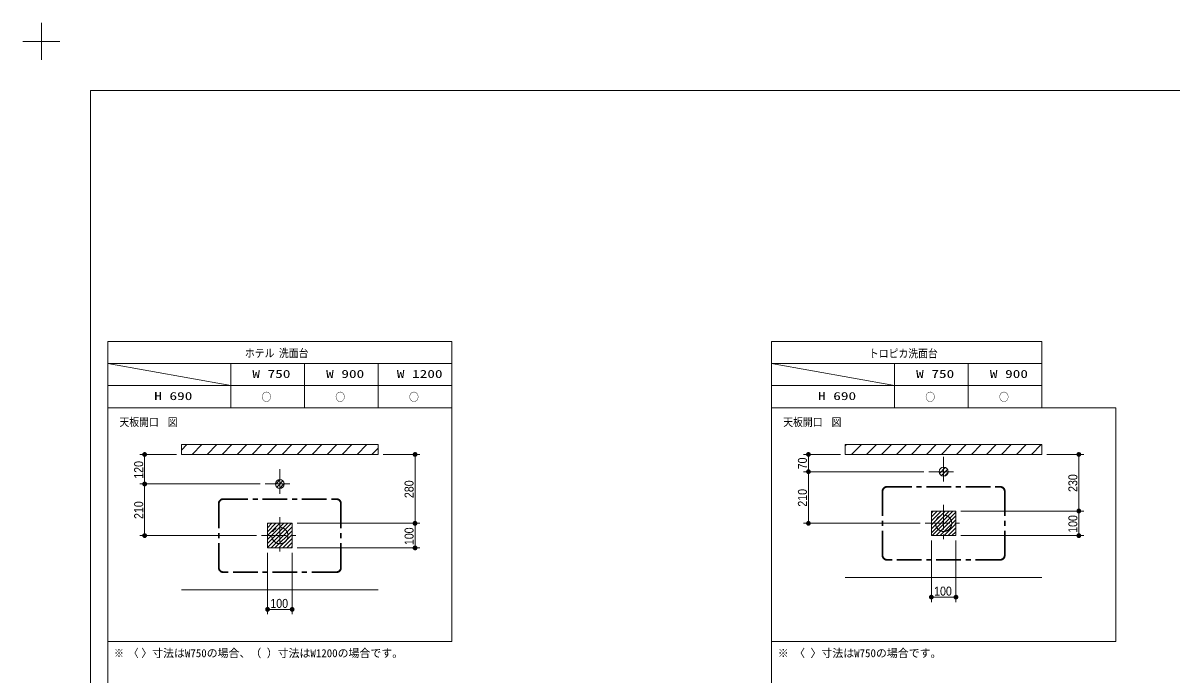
# Model space of a CAD drawing. Units: millimetres, scale not verified. Extents: x -6062 to 6062, y -3045 to 3045.
# Drawn here: x -6062 to -1392, y 397 to 3045 of the extents above; entities that cross this region are included whole.
import ezdxf
from ezdxf.enums import TextEntityAlignment as Align

# ---------------------------------------------------------------- set-up
doc = ezdxf.new("R2010")
doc.units = ezdxf.units.MM
doc.header["$LTSCALE"] = 20
doc.linetypes.add('CHAIN1', pattern=[8, 5, -1, 1, -1])
for name, color, linetype, lineweight in [('0-0_1図面枠', 7, 'Continuous', 9), ('0-1_2寸法-1', 7, 'Continuous', 9), ('0-2_0', 7, 'Continuous', 9), ('0-6_3一般', 7, 'Continuous', 9)]:
    doc.layers.add(name, color=color, linetype=linetype, lineweight=lineweight)
doc.styles.add('ＭＳ ゴシック', font='')
doc.styles.add('ＭＳ Ｐゴシック', font='')
doc.styles.get('ＭＳ ゴシック').set_extended_font_data('MS Gothic')
doc.styles.get('ＭＳ Ｐゴシック').set_extended_font_data('MS PGothic')

# ---------------------------------------------------------------- blocks, each defined once
blk = doc.blocks.new('グループ')
at = {"layer": '0-0_1図面枠'}
for p, q in [((-84000, 57900), (-84000, 60900)), ((-85500, 59400), (-82500, 59400))]:
    blk.add_line(p, q, dxfattribs=at)
blk = doc.blocks.new('グループ-2')
at = {"layer": '0-0_1図面枠'}
blk.add_lwpolyline([(-80000, 55400), (80000, 55400), (80000, -55400), (-80000, -55400)], close=True, dxfattribs=at)
blk = doc.blocks.new('図面枠')
at = {"layer": '0-0_1図面枠'}
for name in ['グループ', 'グループ-2']:
    blk.add_blockref(name, (0, 0), dxfattribs=at)
blk = doc.blocks.new('_Dot')
at = {"layer": '0-2_0'}
for p, q in [((-10, 0), (-20, 0)), ((9.78, 2), (-9.78, 2)), ((7.99, 6), (-7.99, 6)), ((9.16, -3.98), (-9.16, -3.98)), ((6, -7.98), (-6, -7.98))]:
    blk.add_line(p, q, dxfattribs=at)
for points in [[(10, 0), (9.92, 1.25), (9.69, 2.49), (9.3, 3.68), (8.76, 4.82), (8.09, 5.88), (7.29, 6.85), (6.37, 7.71), (5.36, 8.44), (4.26, 9.05), (3.09, 9.51), (1.87, 9.82), (0.63, 9.98), (-0.63, 9.98), (-1.87, 9.82), (-3.09, 9.51), (-4.26, 9.05), (-5.36, 8.44), (-6.37, 7.71), (-7.29, 6.85), (-8.09, 5.88), (-8.76, 4.82), (-9.3, 3.68), (-9.69, 2.49), (-9.92, 1.25), (-10, 0), (0, 0)], [(-10, 0), (-9.92, -1.25), (-9.69, -2.49), (-9.3, -3.68), (-8.76, -4.82), (-8.09, -5.88), (-7.29, -6.85), (-6.37, -7.71), (-5.36, -8.44), (-4.26, -9.05), (-3.09, -9.51), (-1.87, -9.82), (-0.63, -9.98), (0.63, -9.98), (1.87, -9.82), (3.09, -9.51), (4.26, -9.05), (5.36, -8.44), (6.37, -7.71), (7.29, -6.85), (8.09, -5.88), (8.76, -4.82), (9.3, -3.68), (9.69, -2.49), (9.92, -1.25), (10, 0), (0, 0)]]:
    blk.add_lwpolyline(points, close=True, dxfattribs=at)

msp = doc.modelspace()

# ---------------------------------------------------------------- linework, layer by layer
at = {"layer": '0-0_1図面枠'}
for p, q in [((-5717.5, 1750), (-5717.5, -2420)), ((-3017.5, 1750), (-3017.5, -2420)), ((-4317.5, 1660), (-5717.5, 1660)), ((-5717.5, 1660), (-5217.5, 1570)), ((-5217.5, 1480), (-5217.5, 1660)), ((-4917.5, 1480), (-4917.5, 1660)), ((-4617.5, 1480), (-4617.5, 1660)), ((-1917.5, 1660), (-3017.5, 1660)), ((-3017.5, 1660), (-2517.5, 1570)), ((-2517.5, 1480), (-2517.5, 1660)), ((-2217.5, 1480), (-2217.5, 1660)), ((-5717.5, 1570), (-4317.5, 1570)), ((-3017.5, 1570), (-1917.5, 1570))]:
    msp.add_line(p, q, dxfattribs=at)
for points in [[(-5717.5, 1750), (-4317.5, 1750), (-4317.5, 1480), (-5717.5, 1480)], [(-3017.5, 1750), (-1917.5, 1750), (-1917.5, 1480), (-3017.5, 1480)], [(-5717.5, 1480), (-4317.5, 1480), (-4317.5, 530), (-5717.5, 530)], [(-3017.5, 1480), (-1617.5, 1480), (-1617.5, 530), (-3017.5, 530)]]:
    msp.add_lwpolyline(points, close=True, dxfattribs=at)
at = {"layer": '0-1_2寸法-1'}
for p, q in [((-5437.5, 1290), (-5587.5, 1290)), ((-5567.5, 1185.01), (-5567.5, 1274.99)), ((-4597.5, 1290), (-4447.5, 1290)), ((-4467.5, 1274.99), (-4467.5, 1025.01)), ((-2737.5, 1290), (-2887.5, 1290)), ((-2867.5, 1235.01), (-2867.5, 1274.99)), ((-1897.5, 1290), (-1747.5, 1290)), ((-1767.5, 1274.99), (-1767.5, 1075.01)), ((-2397.5, 1220), (-2887.5, 1220)), ((-2397.5, 1220), (-2887.5, 1220)), ((-5097.5, 1170), (-5587.5, 1170)), ((-5097.5, 1170), (-5587.5, 1170)), ((-2867.5, 1204.99), (-2867.5, 1025.01)), ((-5567.5, 1154.99), (-5567.5, 975.01)), ((-2247.5, 1060), (-1747.5, 1060)), ((-2247.5, 1060), (-1747.5, 1060)), ((-1767.5, 975.01), (-1767.5, 1044.99)), ((-4947.5, 1010), (-4447.5, 1010)), ((-4947.5, 1010), (-4447.5, 1010)), ((-4467.5, 925.01), (-4467.5, 994.99)), ((-2412.5, 1010), (-2887.5, 1010)), ((-5112.5, 960), (-5587.5, 960)), ((-2367.5, 940), (-2367.5, 690)), ((-2267.5, 940), (-2267.5, 690)), ((-2247.5, 960), (-1747.5, 960)), ((-5067.5, 890), (-5067.5, 640)), ((-4967.5, 890), (-4967.5, 640)), ((-4947.5, 910), (-4447.5, 910)), ((-2282.51, 710), (-2352.49, 710)), ((-4982.51, 660), (-5052.49, 660))]:
    msp.add_line(p, q, dxfattribs=at)
at = {"layer": '0-6_3一般'}
for p, q in [((-5417.5, 1307.76), (-5395.26, 1330)), ((-5374.3, 1290), (-5334.3, 1330)), ((-5313.34, 1290), (-5273.34, 1330)), ((-5252.38, 1290), (-5212.38, 1330)), ((-5191.42, 1290), (-5151.42, 1330)), ((-5130.46, 1290), (-5090.46, 1330)), ((-5069.5, 1290), (-5029.5, 1330)), ((-5008.54, 1290), (-4968.54, 1330)), ((-4947.58, 1290), (-4907.58, 1330)), ((-4886.62, 1290), (-4846.62, 1330)), ((-4825.66, 1290), (-4785.66, 1330)), ((-4764.7, 1290), (-4724.7, 1330)), ((-4703.74, 1290), (-4663.74, 1330)), ((-4642.78, 1290), (-4617.5, 1315.28)), ((-2717.5, 1325.52), (-2713.02, 1330)), ((-2692.06, 1290), (-2652.06, 1330)), ((-2631.1, 1290), (-2591.1, 1330)), ((-2570.14, 1290), (-2530.14, 1330)), ((-2509.18, 1290), (-2469.18, 1330)), ((-2448.22, 1290), (-2408.22, 1330)), ((-2387.26, 1290), (-2347.26, 1330)), ((-2326.3, 1290), (-2286.3, 1330)), ((-2265.34, 1290), (-2225.34, 1330)), ((-2204.38, 1290), (-2164.38, 1330)), ((-2143.42, 1290), (-2103.42, 1330)), ((-2082.46, 1290), (-2042.46, 1330)), ((-2021.5, 1290), (-1981.5, 1330)), ((-1960.54, 1290), (-1920.54, 1330)), ((-5417.5, 1290), (-4617.5, 1290)), ((-2717.5, 1290), (-1917.5, 1290)), ((-2334.19, 1213.31), (-2310.81, 1236.69)), ((-2326.83, 1204.67), (-2302.17, 1229.33)), ((-2312.79, 1202.71), (-2300.21, 1215.29)), ((-5035.32, 1168.18), (-5015.68, 1187.82)), ((-5030.23, 1157.27), (-5004.77, 1182.73)), ((-5019.32, 1152.18), (-4999.68, 1171.82)), ((-2367.5, 1052), (-2359.5, 1060)), ((-2367.5, 1036), (-2343.5, 1060)), ((-2367.5, 1020), (-2327.5, 1060)), ((-2367.5, 1004), (-2311.5, 1060)), ((-2367.5, 988), (-2295.5, 1060)), ((-2367.5, 972), (-2279.5, 1060)), ((-2363.5, 960), (-2267.5, 1056)), ((-2347.5, 960), (-2267.5, 1040)), ((-5067.5, 1008), (-5065.5, 1010)), ((-5067.5, 992), (-5049.5, 1010)), ((-5067.5, 976), (-5033.5, 1010)), ((-5067.5, 960), (-5017.5, 1010)), ((-5067.5, 944), (-5001.5, 1010)), ((-5067.5, 928), (-4985.5, 1010)), ((-5067.5, 912), (-4969.5, 1010)), ((-5053.5, 910), (-4967.5, 996)), ((-2331.5, 960), (-2267.5, 1024)), ((-2315.5, 960), (-2267.5, 1008)), ((-2299.5, 960), (-2267.5, 992)), ((-5037.5, 910), (-4967.5, 980)), ((-5021.5, 910), (-4967.5, 964)), ((-5005.5, 910), (-4967.5, 948)), ((-2283.5, 960), (-2267.5, 976)), ((-4989.5, 910), (-4967.5, 932)), ((-4973.5, 910), (-4967.5, 916)), ((-2717.5, 790), (-1917.5, 790)), ((-5417.5, 740), (-4617.5, 740))]:
    msp.add_line(p, q, dxfattribs=at)
at = {"layer": '0-6_3一般', "linetype": 'CHAIN1'}
for p, q in [((-2317.5, 1280), (-2317.5, 1160)), ((-5017.5, 1230), (-5017.5, 1110)), ((-2377.5, 1220), (-2257.5, 1220)), ((-5077.5, 1170), (-4957.5, 1170)), ((-2567.5, 880), (-2567.5, 1140)), ((-2564.5, 880), (-2564.5, 1140)), ((-2547.5, 1160), (-2087.5, 1160)), ((-2547.5, 1157), (-2087.5, 1157)), ((-2070.5, 1140), (-2070.5, 880)), ((-2067.5, 1140), (-2067.5, 880)), ((-5267.5, 830), (-5267.5, 1090)), ((-5264.5, 830), (-5264.5, 1090)), ((-5247.5, 1110), (-4787.5, 1110)), ((-5247.5, 1107), (-4787.5, 1107)), ((-4770.5, 1090), (-4770.5, 830)), ((-4767.5, 1090), (-4767.5, 830)), ((-2317.5, 1085), (-2317.5, 935)), ((-5017.5, 1035), (-5017.5, 885)), ((-2392.5, 1010), (-2242.5, 1010)), ((-5092.5, 960), (-4942.5, 960)), ((-2087.5, 863), (-2547.5, 863)), ((-2087.5, 860), (-2547.5, 860)), ((-4787.5, 813), (-5247.5, 813)), ((-4787.5, 810), (-5247.5, 810))]:
    msp.add_line(p, q, dxfattribs=at)
at = {"layer": '0-6_3一般'}
for points in [[(-5417.5, 1330), (-4617.5, 1330), (-4617.5, 1290), (-5417.5, 1290)], [(-2717.5, 1330), (-1917.5, 1330), (-1917.5, 1290), (-2717.5, 1290)], [(-2367.5, 1060), (-2267.5, 1060), (-2267.5, 960), (-2367.5, 960)], [(-2367.5, 1060), (-2267.5, 1060), (-2267.5, 960), (-2367.5, 960)], [(-5067.5, 1010), (-4967.5, 1010), (-4967.5, 910), (-5067.5, 910)], [(-5067.5, 1010), (-4967.5, 1010), (-4967.5, 910), (-5067.5, 910)]]:
    msp.add_lwpolyline(points, close=True, dxfattribs=at)
for centre in [(-2317.5, 1220), (-2317.5, 1220), (-5017.5, 1170), (-5017.5, 1170)]:
    msp.add_circle(centre, 18, dxfattribs=at)
at = {"layer": '0-6_3一般', "linetype": 'CHAIN1'}
for centre in [(-2317.5, 1010), (-5017.5, 960)]:
    msp.add_circle(centre, 33, dxfattribs=at)
for centre, radius, start, end in [((-2547.5, 1140), 20, 90, 180), ((-2547.5, 1140), 17, 90, 180), ((-2087.5, 1140), 20, 0, 90), ((-2087.5, 1140), 17, 0, 90), ((-5247.5, 1090), 20, 90, 180), ((-5247.5, 1090), 17, 90, 180), ((-4787.5, 1090), 20, 0, 90), ((-4787.5, 1090), 17, 0, 90), ((-2547.5, 880), 20, 180, 270), ((-2547.5, 880), 17, 180, 270), ((-2087.5, 880), 20, 270, 0), ((-2087.5, 880), 17, 270, 0), ((-5247.5, 830), 20, 180, 270), ((-5247.5, 830), 17, 180, 270), ((-4787.5, 830), 20, 270, 0), ((-4787.5, 830), 17, 270, 0)]:
    msp.add_arc(centre, radius, start, end, dxfattribs=at)

# ---------------------------------------------------------------- block references
at = {"layer": '0-0_1図面枠', "xscale": 0.05, "yscale": 0.05}
msp.add_blockref('図面枠', (-1787.5, 0), dxfattribs=at)
at = {"layer": '0-1_2寸法-1', "xscale": 0.7503418, "yscale": 0.7503418}
for p, rotation in [((-5567.5, 1290), 90), ((-4467.5, 1290), 90), ((-2867.5, 1290), 90), ((-1767.5, 1290), 90), ((-2867.5, 1220), 270), ((-2867.5, 1220), 90), ((-5567.5, 1170), 270), ((-5567.5, 1170), 90), ((-1767.5, 1060), 270), ((-1767.5, 1060), 90), ((-4467.5, 1010), 270), ((-4467.5, 1010), 90), ((-2867.5, 1010), 270), ((-5567.5, 960), 270), ((-1767.5, 960), 270), ((-4467.5, 910), 270), ((-2367.5, 710), 180), ((-5067.5, 660), 180)]:
    msp.add_blockref('_Dot', p, dxfattribs=dict(at, rotation=rotation))
for p in [(-2267.5, 710), (-4967.5, 660)]:
    msp.add_blockref('_Dot', p, dxfattribs=at)

# ---------------------------------------------------------------- texts
at = {"layer": '0-0_1図面枠', "style": 'ＭＳ ゴシック'}
for s, width, p in [('ホテル', 0.9, (-5159.45, 1675.81)), ('洗面台', 0.9, (-5021.34, 1675.81)), ('トロピカ洗面台', 0.9, (-2621.09, 1674.66)), ('W 750', 1.4, (-5129.45, 1591.59)), ('W 900', 1.4, (-4829.45, 1591.59)), ('W 1200', 1.4, (-4541.75, 1591.59)), ('W 750', 1.4, (-2429.45, 1591.59)), ('W 900', 1.4, (-2129.45, 1591.59)), ('H 690', 1.4, (-5528.49, 1501.59)), ('○', 0.9, (-5092.09, 1497.53)), ('○', 0.9, (-4792.09, 1497.53)), ('○', 0.9, (-4492.09, 1497.53)), ('H 690', 1.4, (-2828.49, 1501.59)), ('○', 0.9, (-2392.09, 1497.53)), ('○', 0.9, (-2092.09, 1497.53)), ('天板開口', 0.9, (-5670, 1395.64)), ('図', 0.9, (-5473.27, 1395.64)), ('天板開口', 0.9, (-2970, 1395.64)), ('図', 0.9, (-2773.27, 1395.64)), ('※ 〈', 0.9, (-5692.1, 455.81))]:
    msp.add_text(s, height=32.55, dxfattribs=dict(at, width=width)).set_placement(p, align=Align.BOTTOM_LEFT)
for s, p in [(' 〉寸法はW750の場合、（ ）寸法はW1200の場合です。', (-5603.34, 455.81)), ('※ 〈 〉寸法はW750の場合です。', (-2992.1, 455.81))]:
    msp.add_text(s, height=32.55, dxfattribs=at).set_placement(p, align=Align.BOTTOM_LEFT)
at = {"layer": '0-1_2寸法-1', "style": 'ＭＳ Ｐゴシック', "width": 0.9}
for s, p in [('120', (-5562.54, 1191.39)), ('70', (-2862.54, 1229.63)), ('280', (-4462.54, 1112.72)), ('230', (-1762.54, 1137.72)), ('210', (-2862.54, 1077.72)), ('210', (-5562.54, 1027.72)), ('100', (-1762.54, 971.39)), ('100', (-4462.54, 921.39))]:
    msp.add_text(s, height=36.66, rotation=90, dxfattribs=at).set_placement(p, align=Align.BOTTOM_LEFT)
for p in [(-2356.11, 705.04), (-5056.11, 655.04)]:
    msp.add_text('100', height=36.66, dxfattribs=at).set_placement(p, align=Align.BOTTOM_LEFT)

doc.saveas('drawing.dxf')
